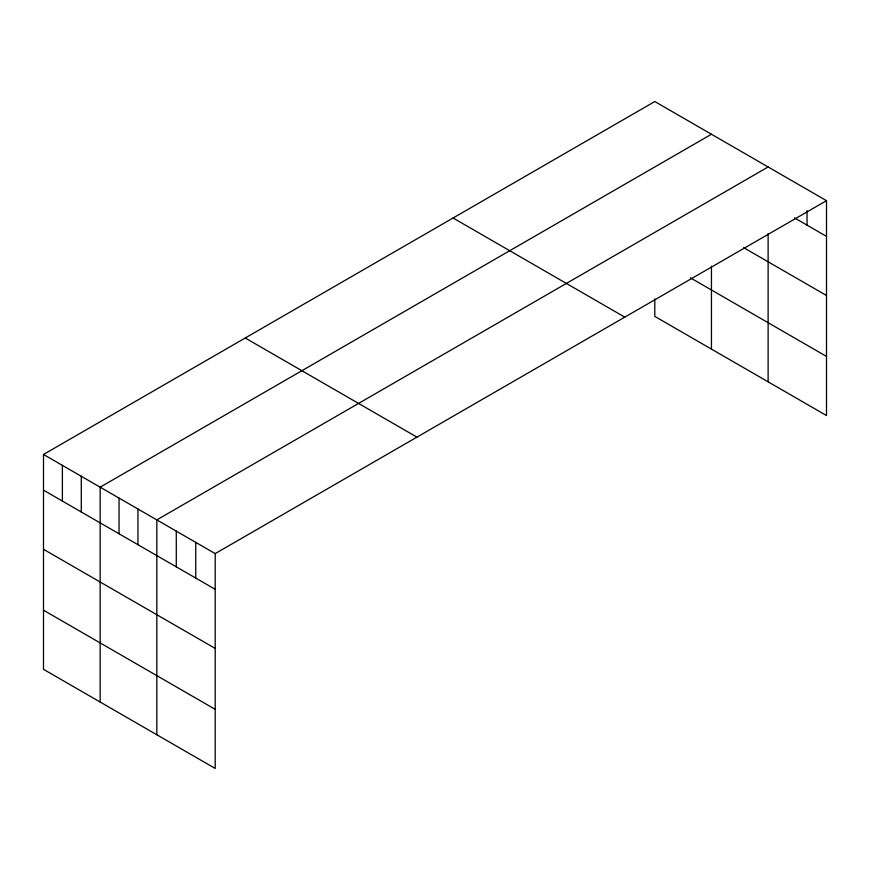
<?xml version="1.0" encoding="UTF-8"?>
<svg xmlns="http://www.w3.org/2000/svg" width="870" height="870" viewBox="0 0 870 870"><rect width="100%" height="100%" fill="white"/><g stroke="black" fill="none" stroke-linecap="round" stroke-linejoin="round"><path stroke-width="1.3" d="M826.5 200.676L215.205 553.603L215.205 768.46L43.5 669.324L43.5 454.466L654.795 101.54L826.5 200.676L826.5 415.534L654.795 316.397L654.795 298.932M711.453 134.252L100.159 487.178L100.159 702.046M768.123 166.964L156.828 519.89L156.828 734.758M794.451 217.87L826.5 236.379M743.676 247.678L826.5 295.495M690.345 277.802L826.5 356.417M453.063 218L624.769 317.137M245.231 337.995L416.937 437.131M43.5 454.466L215.205 553.603M43.5 490.169L215.205 589.305M43.5 549.296L215.205 648.422M43.5 610.207L215.205 709.344M807.045 210.594L807.045 225.134M768.123 233.573L768.123 381.832M711.453 266.155L711.453 349.12M195.75 542.358L195.75 578.071M176.284 531.124L176.284 566.827M137.939 508.993L137.939 544.696M119.049 498.086L119.049 533.788M81.28 476.271L81.28 511.973M62.39 465.374L62.39 501.076"/></g></svg>
